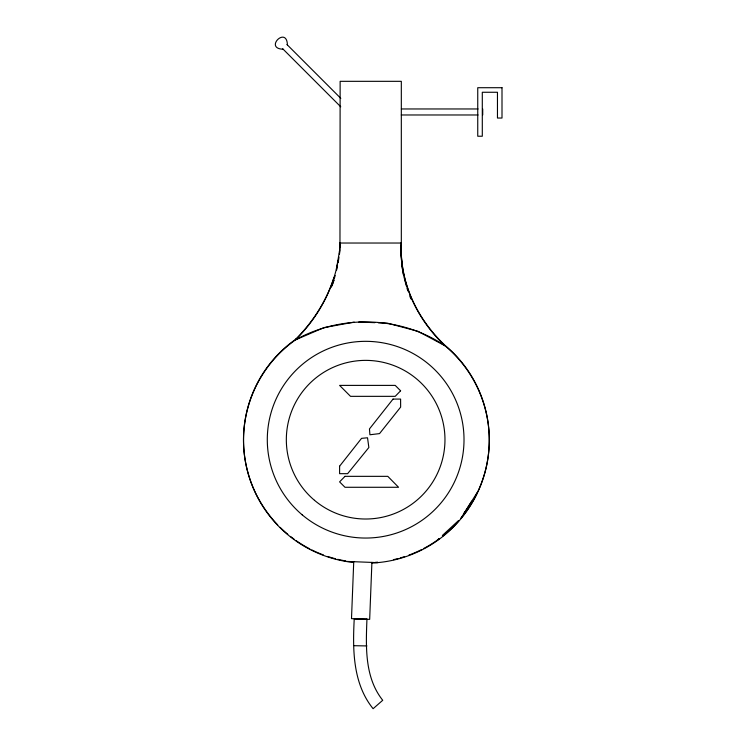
<?xml version="1.0" encoding="UTF-8"?>
<svg xmlns="http://www.w3.org/2000/svg" width="746" height="746" viewBox="0 0 746 746"><rect width="100%" height="100%" fill="white"/><g stroke="black" fill="none" stroke-linecap="round" stroke-linejoin="round"><path stroke-width="1.12" d="M366.939 619.012L354.229 619.012C352.597 649.635 352.746 683.532 373.103 708.7L382.726 700.28C364.524 677.443 365.885 646.698 366.939 619.264M353.735 561.701L351.497 618.658L369.671 619.376L371.909 562.419M339.458 251.822L340.139 242.571M339.458 253.78L340.139 244.986M339.458 254.237L339.794 249.845M339.962 247.644L340.139 81.323L401.32 81.323L401.32 245.443A123.873 123.127 0 0 0 401.516 260.568M287.415 44.937C286.753 25.485 263.674 48.565 283.126 49.217M339.458 251.365L336.381 269.25M338.208 262.536L338.992 257.062M338.208 260.112C333.061 290.464 317.199 318.355 295.453 339.915A122.904 122.904 0 0 0 353.501 562.475M336.605 270.127L337.518 265.79M334.283 278.715L335.178 275.498M333.975 277.372C326.543 300.862 312.872 322.113 295.453 339.458A122.904 122.904 0 0 0 277.717 524.904M331.383 287.191L333.975 279.787M332.129 285.531L333.975 280.244M477.384 492.22L460.879 518.386A122.904 122.904 0 0 0 477.515 492.276M464.31 512.931L468.553 506.217M463.77 513.798L465.178 511.57M469.02 505.471L471.742 501.163M437.315 540.16L438.993 538.603M442.359 535.497L458.352 520.717M371.928 563.025A122.904 122.904 0 0 0 444.97 345.762C401.124 316.052 341.575 314.15 295.453 339.878L323.969 327.615L354.201 322.104M401.376 108.963L478.065 108.963M401.273 114.977L478.065 114.977M340.139 243.028L401.32 243.028A123.873 123.127 0 0 0 403.138 270.863C408.332 299.594 423.868 325.815 444.97 345.762L417.956 331.289L387.379 323.149L378.269 322.794M354.229 645.7L366.939 645.933M358.779 322.03L374.846 322.664M345.566 561.374L377.625 562.643M286.949 44.499L340.801 98.36M282.706 48.76L340.745 106.799M409.74 295.938L410.869 298.894M405.451 282.986L406.356 285.998M406.952 288.003L407.857 291.015M403.138 272.831L403.586 274.864M404.034 276.897L405.153 281.988M403.138 273.288L403.586 275.321M482.718 108.963L482.718 114.977M402.952 272.271A123.873 123.127 0 0 1 401.824 264.047M478 491.25A122.904 122.904 0 0 0 444.97 345.295C423.868 325.359 408.342 299.127 403.138 270.406A123.873 123.127 0 0 1 401.32 242.571M458.65 520.978A122.904 122.904 0 0 1 442.807 536.048M439.161 538.826A122.904 122.904 0 0 1 423.607 548.562M421.555 549.615A122.904 122.904 0 0 1 408.92 555.099M404.612 556.6A122.904 122.904 0 0 1 400.22 557.952M397.991 558.558A122.904 122.904 0 0 1 393.506 559.668M377.625 562.176A122.904 122.904 0 0 1 375.359 562.372M345.566 560.917A122.904 122.904 0 0 1 337.724 559.304M335.486 558.754A122.904 122.904 0 0 1 327.736 556.46M323.382 554.931A122.904 122.904 0 0 1 315.959 551.881M314.924 551.406A122.904 122.904 0 0 1 311.837 549.933M309.795 548.897A122.904 122.904 0 0 1 295.985 540.542M294.111 539.199A122.904 122.904 0 0 1 290.455 536.43M287.788 534.285A122.904 122.904 0 0 1 280.151 527.366M402.952 271.814A123.873 123.127 0 0 1 401.32 244.986M339.607 466.175L339.598 473.673L347.617 473.682L368.86 447.507L367.526 437.781L361.558 438.35L339.607 466.175M393.039 399.082L369.466 428.922L369.904 434.769L379.537 433.603L400.639 407.102L400.602 399.082L393.039 399.082M400.602 390.792L395.212 396.34L350.517 396.34L339.598 385.393L395.212 385.393L400.602 390.792M344.988 476.34L339.598 481.879L344.988 487.278L398.56 487.278L387.789 476.34L344.988 476.34M297.561 338.507L295.453 339.458L297.561 338.544M502.002 87.711L477.748 87.711L477.748 136.229L482.298 136.229L482.298 92.262L497.461 92.262L497.461 118.036L502.002 118.036L502.002 87.711M302.195 514.833A98.351 98.351 0 0 0 462.464 457.074A98.351 98.351 0 0 0 332.306 347.16A98.351 98.351 0 0 0 302.195 514.833M314.476 500.296A79.318 79.318 0 0 0 443.721 453.708A79.318 79.318 0 0 0 338.759 365.074A79.318 79.318 0 0 0 314.476 500.296"/></g></svg>
